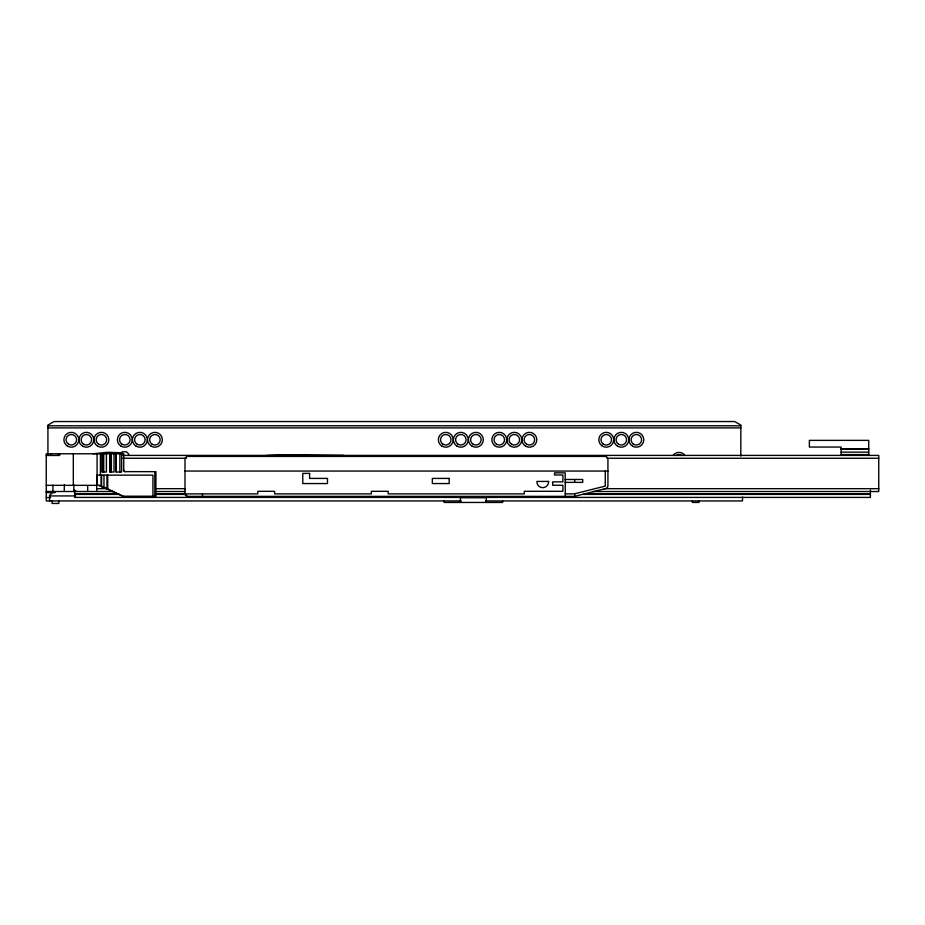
<?xml version="1.0" encoding="UTF-8"?>
<svg xmlns="http://www.w3.org/2000/svg" width="925" height="925" viewBox="0 0 925 925"><rect width="100%" height="100%" fill="white"/><g stroke="black" fill="none" stroke-linecap="round" stroke-linejoin="round"><path stroke-width="1.39" d="M461.24 500.945L46.25 500.945L46.25 453.782L123.73 453.782L123.719 469.993A1.63 1.573 90 0 0 123.846 470.652A1.688 1.63 89.3 0 0 124.47 471.392A1.758 1.688 88.4 0 0 125.072 471.634L155.92 471.669L155.92 496.205L122.724 496.205A229.388 13.736 24.1 0 0 107.716 489.267L101.611 486.677L101.611 475.138M52.436 492.586L49.592 495.43L49.592 500.945M93.055 453.782L107.312 452.302L122.123 452.799L122.123 451.805L126.494 451.805L128.61 453.921L128.667 455.412M266.747 455.412L283.466 454.73L343.973 455.412M47.927 425.789L740.832 425.789M47.927 427.893L740.832 427.893M841.137 448.729L868.725 448.729M841.137 449.261L868.725 449.261M841.137 452.14L868.725 452.14M841.137 454.58L868.725 454.58M123.013 455.412L878.75 455.412L878.75 491.522L592.763 491.522M46.25 455.458L59.628 455.458L59.628 453.782M122.921 458.257L186.48 458.257M607.043 458.257L878.75 458.257M185 471.045L607.933 471.045M565.163 479.485L582.715 479.485L582.715 482.387L565.163 482.387M46.25 485.336L99.576 485.336A233.447 13.979 24.1 0 1 104.513 487.591M97.333 488.678L107.45 488.678M156.556 488.678L185.439 488.678M604.314 488.678L878.75 488.678M46.25 491.499L113.22 491.522M156.556 491.522L185.439 491.522M46.25 492.586L54.922 492.586M74.671 493.892L116.55 493.892M155.539 493.892L257.798 493.881L257.798 491.314L274.598 491.314L274.598 493.881L371.387 493.881L371.387 491.314L388.188 491.314L388.188 493.881L524.29 493.881L524.29 491.291L562.886 491.291L562.886 485.278L552.699 485.278L552.699 481.856L562.886 481.856L562.886 474.976L554.526 474.976L554.526 472.848L565.163 472.848L565.314 496.367M565.163 493.881L574.194 493.881L605.285 486.111L605.285 471.045M585.895 493.892L870.39 493.892M74.671 494.401L119.441 494.401M155.539 494.401L185.867 494.401M583.004 494.401L870.39 494.401M49.592 495.939L75.573 495.939M461.702 497.407L74.671 497.407L74.671 490.088M486.249 497.407L870.39 497.407L870.39 490.088M46.25 497.604L50.586 497.604M485.498 500.945L742.509 500.945L742.509 497.06M98.64 485.336L101.611 486.677M185.046 493.881L185.139 494.274A2.983 2.879 -90 0 0 185.763 495.361L186.075 495.661A3.157 3.053 -90 0 0 187.208 496.262M868.725 455.412L868.725 440.369L809.375 440.369L809.375 447.053L841.137 447.053L841.137 455.412M740.832 456.106L740.832 425.072L734.716 421.546L54.043 421.546L47.927 425.072L47.927 454.95M699.046 500.945L699.046 502.448L692.362 502.448L692.362 500.945M607.933 485.66L607.933 459.424A3.006 3.006 0 0 0 604.927 456.418L188.006 456.418A3.006 3.006 0 0 0 185 459.424L185 493.36A3.006 3.006 0 0 0 188.006 496.367L574.506 496.367L605.655 488.585A3.006 3.006 0 0 0 607.829 486.446M574.668 479.485L574.668 482.387M574.668 493.765L574.668 496.332M502.622 500.945L502.622 502.448L444.116 502.448L444.116 500.945M486.319 502.448L486.319 497.777L460.407 497.777L460.407 502.448M202.471 493.881L202.471 496.367M154.81 471.669L154.81 496.205M152.926 496.205L152.926 475.138L97.032 475.138L97.032 485.336M121.661 453.782L121.661 472.016L116.053 472.016L116.053 453.782M119.88 453.782L119.88 472.016M116.296 453.782L116.296 472.016M114.018 453.782L114.018 472.016L109.74 472.016L109.74 453.782M111.358 453.782L111.358 472.016M110.11 453.782L110.11 472.016M107.716 475.138L107.716 489.267M106.965 475.138L106.965 488.932M106.387 453.782L106.387 472.016L102.097 472.016L102.097 453.782M103.982 475.138L103.982 487.672M103.716 453.782L103.716 472.016M102.467 453.782L102.467 472.016M101.126 475.138L101.126 486.469M100.409 453.782L100.409 475.138M97.079 453.782L97.079 485.336M96.697 485.845L96.697 491.499M87.678 485.787L87.678 491.499M75.677 490.689L75.677 491.522M73.838 484.515L73.838 491.499M73.318 453.782L73.318 485.336M64.276 484.515L64.276 491.499M58.784 500.945L58.784 503.454L52.101 503.454L52.101 500.945M57.951 453.782L57.951 455.458M54.61 491.499L54.61 492.586M52.933 485.163L52.933 491.499M51.268 453.782L51.268 455.458M675.886 455.562A5.261 5.261 0 0 1 682.083 455.562M672.961 455.458A7.435 7.435 0 0 1 684.997 455.458M125.395 471.669A1.677 1.665 -90 0 1 123.707 469.993M123.187 496.205A233.019 13.956 24.1 0 0 114.307 492.088A233.447 13.979 24.1 0 0 105.496 488.042M309.609 473.392L302.787 473.392L302.787 483.555L327.473 483.555L327.473 478.41L309.609 478.41L309.609 473.392M449.192 478.41L432.345 478.41L432.345 483.555L449.192 483.555L449.192 478.41M548.583 481.428L536.905 481.428A5.851 5.851 0 0 0 542.744 487.672A5.851 5.851 0 0 0 548.583 481.428M526.73 444.324A5.261 5.261 0 0 0 534.638 439.768A5.261 5.261 0 0 0 526.73 435.201A5.261 5.261 0 0 0 526.73 444.324M525.643 446.208A7.435 7.435 0 0 0 536.812 439.768A7.435 7.435 0 0 0 525.643 433.328A7.435 7.435 0 0 0 525.643 446.208M98.778 444.324A5.261 5.261 0 0 0 106.687 439.768A5.261 5.261 0 0 0 98.778 435.201A5.261 5.261 0 0 0 98.778 444.324M83.053 443.861A5.261 5.261 0 0 0 91.575 440.589A5.261 5.261 0 0 0 84.487 434.854A5.261 5.261 0 0 0 83.053 443.861M97.692 446.208A7.435 7.435 0 0 0 108.849 439.768A7.435 7.435 0 0 0 97.692 433.328A7.435 7.435 0 0 0 97.692 446.208M68.693 444.324A5.261 5.261 0 0 0 76.59 439.768A5.261 5.261 0 0 0 68.693 435.201A5.261 5.261 0 0 0 68.693 444.324M67.606 446.208A7.435 7.435 0 0 0 78.764 439.768A7.435 7.435 0 0 0 67.606 433.328A7.435 7.435 0 0 0 67.606 446.208M82.649 446.208A7.435 7.435 0 0 0 93.807 439.768A7.435 7.435 0 0 0 82.649 433.328A7.435 7.435 0 0 0 82.649 446.208M152.278 444.324A5.261 5.261 0 0 0 160.175 439.768A5.261 5.261 0 0 0 152.278 435.201A5.261 5.261 0 0 0 152.278 444.324M137.235 444.324A5.261 5.261 0 0 0 145.132 439.768A5.261 5.261 0 0 0 137.235 435.201A5.261 5.261 0 0 0 137.235 444.324M122.181 444.324A5.261 5.261 0 0 0 130.09 439.768A5.261 5.261 0 0 0 122.181 435.201A5.261 5.261 0 0 0 122.181 444.324M136.148 446.208A7.435 7.435 0 0 0 147.306 439.768A7.435 7.435 0 0 0 136.148 433.328A7.435 7.435 0 0 0 136.148 446.208M151.191 446.208A7.435 7.435 0 0 0 162.349 439.768A7.435 7.435 0 0 0 151.191 433.328A7.435 7.435 0 0 0 151.191 446.208M121.094 446.208A7.435 7.435 0 0 0 132.263 439.768A7.435 7.435 0 0 0 121.094 433.328A7.435 7.435 0 0 0 121.094 446.208M473.242 444.324A5.261 5.261 0 0 0 481.139 439.768A5.261 5.261 0 0 0 473.242 435.201A5.261 5.261 0 0 0 473.242 444.324M472.155 446.208A7.435 7.435 0 0 0 483.312 439.768A7.435 7.435 0 0 0 472.155 433.328A7.435 7.435 0 0 0 472.155 446.208M458.199 444.324A5.261 5.261 0 0 0 466.096 439.768A5.261 5.261 0 0 0 458.199 435.201A5.261 5.261 0 0 0 458.199 444.324M457.112 446.208A7.435 7.435 0 0 0 468.27 439.768A7.435 7.435 0 0 0 457.112 433.328A7.435 7.435 0 0 0 457.112 446.208M443.156 444.324A5.261 5.261 0 0 0 451.053 439.768A5.261 5.261 0 0 0 443.156 435.201A5.261 5.261 0 0 0 443.156 444.324M442.069 446.208A7.435 7.435 0 0 0 453.227 439.768A7.435 7.435 0 0 0 442.069 433.328A7.435 7.435 0 0 0 442.069 446.208M511.687 444.324A5.261 5.261 0 0 0 519.584 439.768A5.261 5.261 0 0 0 511.687 435.201A5.261 5.261 0 0 0 511.687 444.324M496.644 444.324A5.261 5.261 0 0 0 504.541 439.768A5.261 5.261 0 0 0 496.644 435.201A5.261 5.261 0 0 0 496.644 444.324M509.64 445.549A7.435 7.435 0 0 0 521.665 440.924A7.435 7.435 0 0 0 511.652 432.819A7.435 7.435 0 0 0 509.64 445.549M494.597 445.549A7.435 7.435 0 0 0 506.623 440.924A7.435 7.435 0 0 0 496.609 432.819A7.435 7.435 0 0 0 494.597 445.549M633.047 443.861A5.261 5.261 0 0 0 641.557 440.589A5.261 5.261 0 0 0 634.469 434.854A5.261 5.261 0 0 0 633.047 443.861M618.675 444.324A5.261 5.261 0 0 0 626.572 439.768A5.261 5.261 0 0 0 618.675 435.201A5.261 5.261 0 0 0 618.675 444.324M632.631 446.208A7.435 7.435 0 0 0 643.8 439.768A7.435 7.435 0 0 0 632.631 433.328A7.435 7.435 0 0 0 632.631 446.208M602.95 443.861A5.261 5.261 0 0 0 611.471 440.589A5.261 5.261 0 0 0 604.383 434.854A5.261 5.261 0 0 0 602.95 443.861M617.588 446.208A7.435 7.435 0 0 0 628.746 439.768A7.435 7.435 0 0 0 617.588 433.328A7.435 7.435 0 0 0 617.588 446.208M601.585 445.549A7.435 7.435 0 0 0 613.61 440.924A7.435 7.435 0 0 0 603.597 432.819A7.435 7.435 0 0 0 601.585 445.549"/></g></svg>
